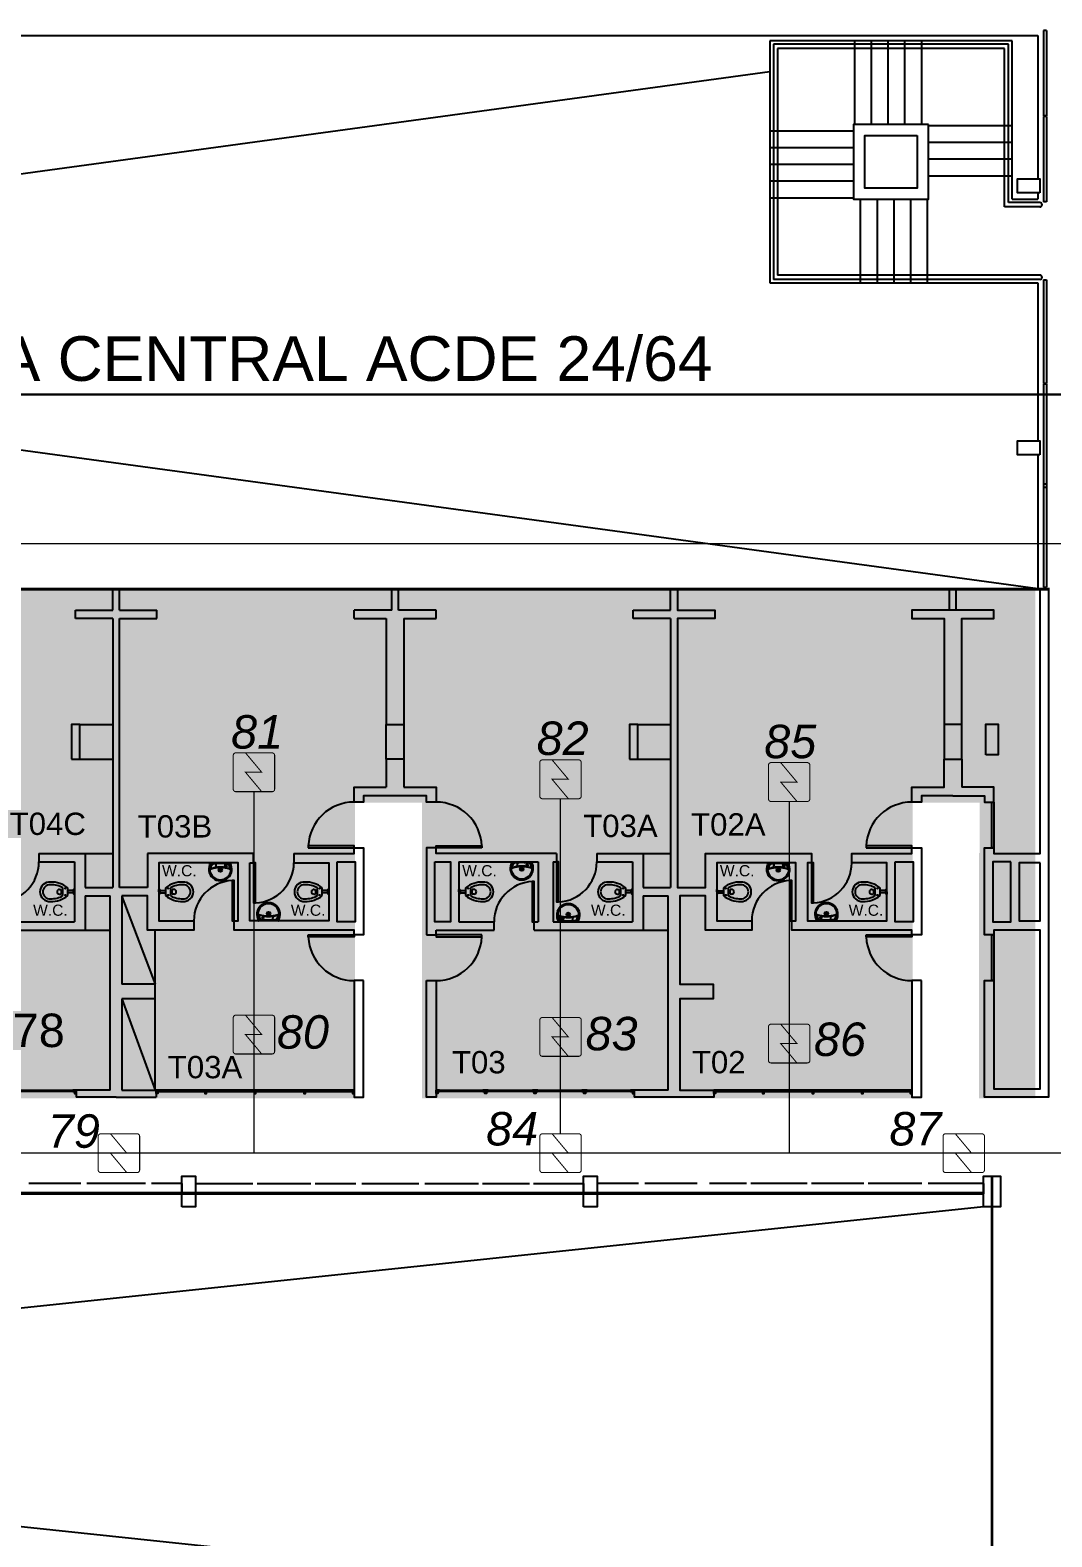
# Model space of a CAD drawing. Header units: metres. Extents: x -331 to 2982, y 362 to 2539.
# Drawn here: x 827.87 to 846.18, y 1297.63 to 1324.64 of the extents above; entities that cross this region are included whole.
import ezdxf

# ---------------------------------------------------------------- set-up
doc = ezdxf.new("R2010")
doc.units = ezdxf.units.M
doc.layers.add('_salas', color=251, linetype='Continuous', plot=False)
for name, color, linetype in [('ALV', 251, 'Continuous'), ('CX', 251, 'Continuous'), ('Det', 251, 'Continuous'), ('DET. FUMAÇA', 1, 'Continuous'), ('Det_Vigas', 251, 'Continuous'), ('Div', 251, 'Continuous'), ('Est', 251, 'Continuous'), ('Mob', 251, 'Continuous'), ('Pis', 251, 'Continuous'), ('SALAS NOVAS', 7, 'Continuous'), ('Texto_Salas', 251, 'Continuous'), ('vid', 251, 'Continuous'), ('Zlixo04', 251, 'Continuous')]:
    doc.layers.add(name, color=color, linetype=linetype)
doc.layers.add('Botoeira_antiga', color=74, linetype='Continuous', lineweight=30)
doc.styles.add('ARIAL', font='arial.ttf')
doc.styles.add('DESTAQUE', font='arial.ttf', dxfattribs={"height": 0.4})
doc.styles.get("Standard").update_dxf_attribs({"font": 'arial.ttf', "height": 0.3})
doc.styles.add('X3G_ENTITY_1416A4D1', font='arial.ttf', dxfattribs={"height": 0.6})
doc.styles.add('X3G_ENTITY_1416A4DB', font='arial.ttf', dxfattribs={"height": 0.6})
doc.styles.add('X3G_ENTITY_1416A4E5', font='arial.ttf', dxfattribs={"height": 0.6})
doc.styles.add('X3G_ENTITY_1416A4EF', font='arial.ttf', dxfattribs={"height": 0.6})
doc.styles.add('X3G_ENTITY_1416A4F9', font='arial.ttf', dxfattribs={"height": 0.6})
doc.styles.add('X3G_ENTITY_1416A503', font='arial.ttf', dxfattribs={"height": 0.6})
doc.styles.add('X3G_ENTITY_1416A50D', font='arial.ttf', dxfattribs={"height": 0.6})
doc.styles.add('X3G_ENTITY_1416A517', font='arial.ttf', dxfattribs={"height": 0.6})
doc.styles.add('X3G_ENTITY_1416A521', font='arial.ttf', dxfattribs={"height": 0.6})
doc.styles.add('X3G_ENTITY_1416A52B', font='arial.ttf', dxfattribs={"height": 0.6})

# ---------------------------------------------------------------- blocks, each defined once
blk = doc.blocks.new('Detector de fumaça')
at = {"layer": 'DET. FUMAÇA', "linetype": 'Continuous', "lineweight": 15, "const_width": 0.0187}
blk.add_lwpolyline([(774.599, 539.816), (775.249, 539.816, -0.414214), (775.296, 539.769), (775.296, 539.167, -0.414214), (775.249, 539.12), (774.599, 539.12, -0.414214), (774.553, 539.167), (774.553, 539.769, -0.414214)], format="xyb", close=True, dxfattribs=at)
blk.add_lwpolyline([(774.773, 539.816), (775.064, 539.468), (774.773, 539.468), (775.064, 539.12)], dxfattribs=at)
blk = doc.blocks.new('XR_BL2_2 PAV_REV02$0$MOD_7')
at = {"layer": 'vid', "ltscale": 5}
for p, q in [((-1.518, 0.025), (-1.518, -0.025)), ((-1.518, 0.025), (0.008, 0.025)), ((0.008, 0.025), (0.008, -0.025)), ((-1.518, -0.025), (0.008, -0.025))]:
    blk.add_line(p, q, dxfattribs=at)
blk = doc.blocks.new('VASO')
at = {"layer": 'Mob'}
for p, q in [((302.351, 172.465), (302.38, 172.465)), ((302.351, 172.383), (302.38, 172.383)), ((302.38, 172.465), (302.38, 172.383)), ((302.411, 172.354), (302.411, 172.494)), ((302.499, 172.354), (302.499, 172.494)), ((302.599, 172.444), (302.499, 172.444)), ((302.599, 172.404), (302.499, 172.404)), ((302.599, 172.444), (302.599, 172.455)), ((302.599, 172.404), (302.599, 172.444)), ((302.599, 172.404), (302.599, 172.393)), ((302.619, 172.464), (302.609, 172.464)), ((302.619, 172.383), (302.609, 172.383)), ((302.619, 172.424), (302.619, 172.464)), ((302.619, 172.424), (302.619, 172.383))]:
    blk.add_line(p, q, dxfattribs=at)
for centre in [(302.453, 172.486), (302.453, 172.362)]:
    blk.add_circle(centre, 0.00707, dxfattribs=at)
for centre, radius, start, end in [((302.178, 172.42), 0.179, 86.6811, 178.7962), ((302.178, 172.427), 0.179, 181.2038, 273.3189), ((302.178, 172.42), 0.129, 86.6811, 178.7962), ((302.178, 172.427), 0.129, 181.2038, 273.3189), ((302.205, 172.134), 0.464, 50.6979, 92.0637), ((302.205, 172.713), 0.464, 267.9363, 309.3021), ((302.205, 172.134), 0.414, 60.1325, 92.0637), ((302.205, 172.713), 0.414, 267.9363, 299.8675), ((302.349, 172.422), 0.043, 86.6811, 178.7962), ((302.349, 172.426), 0.043, 181.2038, 273.3189), ((302.609, 172.455), 0.00935, 90, 180), ((302.609, 172.393), 0.00935, 180, 270)]:
    blk.add_arc(centre, radius, start, end, dxfattribs=at)

msp = doc.modelspace()

# ---------------------------------------------------------------- hatches: boundary and pattern name
at = {"layer": '_salas', "transparency": 33554559}
h = msp.add_hatch(color=256, dxfattribs=at)
h.dxf.hatch_style = 1
h.paths.add_polyline_path([(845.886, 1305.49), (845.886, 1314.61), (773.074, 1314.61), (773.074, 1305.49), (773.859, 1305.49), (773.859, 1310.79), (774.889, 1310.79), (774.889, 1305.49), (783.689, 1305.49), (783.689, 1310.79), (784.889, 1310.79), (784.889, 1305.49), (793.689, 1305.49), (793.689, 1310.79), (794.889, 1310.79), (794.889, 1305.49), (803.689, 1305.49), (803.689, 1310.79), (804.889, 1310.79), (804.889, 1305.49), (813.689, 1305.49), (813.689, 1310.79), (814.889, 1310.79), (814.889, 1305.49), (823.689, 1305.49), (823.689, 1310.79), (824.889, 1310.79), (824.889, 1305.49), (833.689, 1305.49), (833.689, 1310.79), (834.889, 1310.79), (834.889, 1305.49), (843.689, 1305.49), (843.689, 1310.79), (844.889, 1310.79), (844.889, 1309.89), (844.879, 1309.89), (844.879, 1305.49)])

# ---------------------------------------------------------------- linework, layer by layer
at = {"layer": 'ALV'}
for p, q in [((829.349, 1314.241), (829.349, 1314.611)), ((829.469, 1314.241), (829.469, 1314.611)), ((834.349, 1314.611), (834.469, 1314.611)), ((834.349, 1314.241), (834.349, 1314.611)), ((834.469, 1314.241), (834.469, 1314.611)), ((839.349, 1314.241), (839.349, 1314.611)), ((844.349, 1314.241), (844.349, 1314.611)), ((844.469, 1314.241), (844.469, 1314.611)), ((828.679, 1314.091), (828.679, 1314.241)), ((828.679, 1314.241), (829.349, 1314.241)), ((829.469, 1314.241), (830.139, 1314.241)), ((830.139, 1314.091), (830.139, 1314.241)), ((833.674, 1314.091), (833.674, 1314.241)), ((834.349, 1314.241), (833.674, 1314.241)), ((835.144, 1314.241), (834.469, 1314.241)), ((835.144, 1314.091), (835.144, 1314.241)), ((838.679, 1314.091), (838.679, 1314.241)), ((838.679, 1314.241), (839.349, 1314.241)), ((829.349, 1314.091), (828.679, 1314.091)), ((829.349, 1314.091), (829.349, 1309.269)), ((829.469, 1309.269), (829.469, 1314.091)), ((829.469, 1314.091), (830.139, 1314.091)), ((833.674, 1314.091), (834.249, 1314.091)), ((834.249, 1314.091), (834.249, 1312.191)), ((834.569, 1314.091), (835.144, 1314.091)), ((834.569, 1314.091), (834.569, 1312.191)), ((839.349, 1314.091), (838.679, 1314.091)), ((839.349, 1314.091), (839.349, 1309.269)), ((834.249, 1311.571), (834.249, 1311.071)), ((834.569, 1311.571), (834.569, 1311.071)), ((844.569, 1311.571), (844.569, 1311.071)), ((828.024, 1309.881), (828.854, 1309.881)), ((828.024, 1309.881), (828.024, 1309.731)), ((828.854, 1309.881), (828.854, 1309.269)), ((830.964, 1309.881), (829.974, 1309.881)), ((829.974, 1309.881), (829.974, 1309.269)), ((837.304, 1309.881), (837.304, 1309.731)), ((838.024, 1309.881), (838.854, 1309.881)), ((838.024, 1309.881), (838.024, 1309.731)), ((838.854, 1309.881), (838.854, 1309.269)), ((828.024, 1309.731), (828.664, 1309.731)), ((828.664, 1309.731), (828.664, 1308.656)), ((835.554, 1309.731), (835.554, 1308.656)), ((835.554, 1309.731), (836.974, 1309.731)), ((836.974, 1309.731), (836.974, 1308.656)), ((837.244, 1309.731), (837.304, 1309.731)), ((837.244, 1309.731), (837.244, 1308.656)), ((838.024, 1309.731), (838.664, 1309.731)), ((838.664, 1309.731), (838.664, 1308.656)), ((828.854, 1309.269), (829.349, 1309.269)), ((828.854, 1309.119), (828.854, 1308.506)), ((828.854, 1309.119), (829.304, 1309.119)), ((829.304, 1305.636), (829.304, 1309.119)), ((829.974, 1309.269), (829.469, 1309.269)), ((829.514, 1309.119), (829.514, 1307.536)), ((838.854, 1309.269), (839.349, 1309.269)), ((838.854, 1309.119), (838.854, 1308.506)), ((838.854, 1309.119), (839.304, 1309.119)), ((839.304, 1305.636), (839.304, 1309.119)), ((827.244, 1308.656), (828.664, 1308.656)), ((835.554, 1308.656), (836.184, 1308.656)), ((836.184, 1308.506), (836.184, 1308.656)), ((836.904, 1308.656), (836.974, 1308.656)), ((836.904, 1308.506), (836.904, 1308.656)), ((837.244, 1308.656), (838.664, 1308.656)), ((826.904, 1308.506), (828.854, 1308.506)), ((834.974, 1308.421), (835.144, 1308.421)), ((835.144, 1308.506), (836.184, 1308.506)), ((835.144, 1308.421), (835.144, 1308.506)), ((836.904, 1308.506), (838.854, 1308.506)), ((830.109, 1307.536), (829.514, 1307.536)), ((830.109, 1307.276), (830.109, 1307.536)), ((829.514, 1307.276), (829.514, 1305.636)), ((830.109, 1307.276), (829.514, 1307.276)), ((829.304, 1305.636), (828.694, 1305.636)), ((828.694, 1305.636), (828.694, 1305.511)), ((829.514, 1305.636), (830.124, 1305.636)), ((830.124, 1305.636), (830.124, 1305.511)), ((839.304, 1305.636), (838.694, 1305.636)), ((838.694, 1305.636), (838.694, 1305.511)), ((829.409, 1305.511), (828.694, 1305.511)), ((829.409, 1305.511), (830.124, 1305.511)), ((839.409, 1305.511), (838.694, 1305.511))]:
    msp.add_line(p, q, dxfattribs=at)
for points in [[(839.469, 1314.611), (839.469, 1314.241), (840.139, 1314.241), (840.139, 1314.091), (839.469, 1314.091), (839.469, 1309.269), (839.974, 1309.269), (839.974, 1309.881), (841.874, 1309.881), (841.874, 1309.714), (841.804, 1309.714), (841.804, 1308.674), (843.224, 1308.674), (843.224, 1309.714), (842.594, 1309.714), (842.594, 1309.881), (843.674, 1309.881), (843.674, 1309.981), (843.844, 1309.981), (843.844, 1308.421), (843.674, 1308.421), (843.674, 1308.506), (841.524, 1308.506), (841.524, 1308.674), (841.594, 1308.674), (841.594, 1309.714), (840.174, 1309.714), (840.174, 1308.674), (840.804, 1308.674), (840.804, 1308.506), (839.974, 1308.506), (839.974, 1309.119), (839.514, 1309.119), (839.514, 1307.536), (840.109, 1307.536), (840.109, 1307.276), (839.514, 1307.276), (839.514, 1305.636), (840.124, 1305.636), (840.124, 1305.511), (839.409, 1305.511)], [(844.569, 1312.191), (844.569, 1314.091), (845.144, 1314.091), (845.144, 1314.241), (844.409, 1314.241), (843.674, 1314.241), (843.674, 1314.091), (844.249, 1314.091), (844.249, 1312.191)], [(844.409, 1310.911), (843.844, 1310.911), (843.844, 1310.801), (843.674, 1310.801), (843.674, 1311.071), (844.249, 1311.071), (844.249, 1311.571)], [(834.569, 1311.071), (835.144, 1311.071), (835.144, 1310.801), (834.974, 1310.801), (834.974, 1310.911), (833.844, 1310.911), (833.844, 1310.801), (833.674, 1310.801), (833.674, 1311.071), (834.249, 1311.071)], [(844.409, 1310.911), (844.974, 1310.911), (844.974, 1310.801), (845.144, 1310.801), (845.144, 1311.071), (844.569, 1311.071)], [(832.594, 1309.881), (833.674, 1309.881), (833.674, 1309.981), (833.844, 1309.981), (833.844, 1308.421), (833.674, 1308.421), (833.674, 1308.506), (831.524, 1308.506), (831.524, 1308.674), (831.594, 1308.674), (831.594, 1309.714), (830.174, 1309.714), (830.174, 1308.674), (830.804, 1308.674), (830.804, 1308.506), (829.974, 1308.506), (829.974, 1309.119), (829.514, 1309.119)], [(831.804, 1309.714), (831.874, 1309.714), (831.874, 1309.881), (829.974, 1309.881)], [(832.594, 1309.881), (832.594, 1309.714), (833.224, 1309.714), (833.224, 1308.674), (831.804, 1308.674), (831.804, 1309.714)], [(837.304, 1309.881), (835.144, 1309.881), (835.144, 1309.981), (834.974, 1309.981), (834.974, 1308.421)], [(831.884, 1305.615), (831.884, 1305.575), (831.914, 1305.575), (831.914, 1305.615)], [(836.047, 1305.615), (836.047, 1305.575), (836.017, 1305.575), (836.017, 1305.615)], [(836.934, 1305.615), (836.934, 1305.575), (836.904, 1305.575), (836.904, 1305.615)]]:
    msp.add_lwpolyline(points, dxfattribs=at)
for points in [[(846.124, 1314.611), (846.124, 1305.511), (844.974, 1305.511), (844.974, 1305.511), (844.974, 1307.601), (845.144, 1307.601), (845.144, 1305.661), (845.974, 1305.661), (845.974, 1308.506), (845.144, 1308.506), (845.144, 1308.421), (844.974, 1308.421), (844.974, 1309.981), (845.144, 1309.981), (845.144, 1309.881), (845.974, 1309.881), (845.974, 1314.611)], [(833.374, 1309.731), (833.694, 1309.731), (833.694, 1308.656), (833.374, 1308.656)], [(835.124, 1309.731), (835.404, 1309.731), (835.404, 1308.656), (835.124, 1308.656)], [(843.374, 1309.731), (843.694, 1309.731), (843.694, 1308.656), (843.374, 1308.656)], [(845.444, 1309.731), (845.124, 1309.731), (845.124, 1308.656), (845.444, 1308.656)], [(845.974, 1309.714), (845.594, 1309.714), (845.594, 1308.674), (845.974, 1308.674)], [(833.844, 1307.601), (833.674, 1307.601), (833.674, 1305.511), (833.844, 1305.511)], [(834.974, 1307.601), (835.144, 1307.601), (835.144, 1305.511), (834.974, 1305.511)], [(843.844, 1307.601), (843.674, 1307.601), (843.674, 1305.511), (843.844, 1305.511)], [(825.148, 1305.635), (828.69, 1305.635), (828.69, 1305.615), (825.148, 1305.615)], [(833.67, 1305.635), (830.128, 1305.635), (830.128, 1305.615), (833.67, 1305.615)], [(831.851, 1305.635), (831.897, 1305.635), (831.897, 1305.615), (831.851, 1305.615), (831.851, 1305.614), (831.898, 1305.614), (831.898, 1305.636), (831.851, 1305.636)], [(831.898, 1305.636), (831.901, 1305.636), (831.901, 1305.614), (831.898, 1305.614)], [(831.947, 1305.635), (831.902, 1305.635), (831.902, 1305.615), (831.947, 1305.615), (831.947, 1305.614), (831.901, 1305.614), (831.901, 1305.636), (831.947, 1305.636)], [(835.148, 1305.635), (838.69, 1305.635), (838.69, 1305.615), (835.148, 1305.615)], [(835.984, 1305.635), (836.029, 1305.635), (836.029, 1305.615), (835.984, 1305.615), (835.984, 1305.614), (836.03, 1305.614), (836.03, 1305.636), (835.984, 1305.636)], [(836.033, 1305.636), (836.03, 1305.636), (836.03, 1305.614), (836.033, 1305.614)], [(836.08, 1305.635), (836.034, 1305.635), (836.034, 1305.615), (836.08, 1305.615), (836.08, 1305.614), (836.033, 1305.614), (836.033, 1305.636), (836.08, 1305.636)], [(836.871, 1305.635), (836.917, 1305.635), (836.917, 1305.615), (836.871, 1305.615), (836.871, 1305.614), (836.918, 1305.614), (836.918, 1305.636), (836.871, 1305.636)], [(836.921, 1305.636), (836.918, 1305.636), (836.918, 1305.614), (836.921, 1305.614)], [(836.967, 1305.635), (836.922, 1305.635), (836.922, 1305.615), (836.967, 1305.615), (836.967, 1305.614), (836.921, 1305.614), (836.921, 1305.636), (836.967, 1305.636)]]:
    msp.add_lwpolyline(points, close=True, dxfattribs=at)
at = {"layer": 'Botoeira_antiga'}
msp.add_lwpolyline([(872.49, 1318.109, 0.414214), (873.39, 1319.009), (873.39, 1344.645, 0.414214), (872.49, 1345.545), (763.344, 1345.545, 0.414214), (762.444, 1344.645), (762.444, 1319.009, 0.414214), (763.344, 1318.109)], format="xyb", close=True, dxfattribs=at)
at = {"layer": 'CX', "color": 251}
for points in [[(845.969, 1321.726), (845.569, 1321.726), (845.569, 1321.976), (845.969, 1321.976)], [(845.969, 1317.026), (845.569, 1317.026), (845.569, 1317.276), (845.969, 1317.276)]]:
    msp.add_lwpolyline(points, close=True, dxfattribs=at)
at = {"layer": 'CX'}
for points in [[(845.144, 1310.801), (845.144, 1309.981), (845.109, 1309.981), (845.109, 1310.801)], [(832.854, 1309.981), (833.674, 1309.981), (833.674, 1310.016), (832.854, 1310.016)], [(835.964, 1309.981), (835.144, 1309.981), (835.144, 1310.016), (835.964, 1310.016)], [(842.854, 1309.981), (843.674, 1309.981), (843.674, 1310.016), (842.854, 1310.016)], [(831.909, 1308.994), (831.909, 1309.714), (831.874, 1309.714), (831.874, 1308.994)], [(837.339, 1309.011), (837.339, 1309.731), (837.304, 1309.731), (837.304, 1309.011)], [(841.909, 1308.994), (841.909, 1309.714), (841.874, 1309.714), (841.874, 1308.994)], [(831.489, 1309.394), (831.489, 1308.674), (831.524, 1308.674), (831.524, 1309.394)], [(836.869, 1309.376), (836.869, 1308.656), (836.904, 1308.656), (836.904, 1309.376)], [(841.489, 1309.394), (841.489, 1308.674), (841.524, 1308.674), (841.524, 1309.394)], [(832.854, 1308.421), (833.674, 1308.421), (833.674, 1308.386), (832.854, 1308.386)], [(835.964, 1308.421), (835.144, 1308.421), (835.144, 1308.386), (835.964, 1308.386)], [(842.854, 1308.421), (843.674, 1308.421), (843.674, 1308.386), (842.854, 1308.386)], [(845.144, 1308.421), (845.144, 1307.601), (845.109, 1307.601), (845.109, 1308.421)], [(828.631, 1305.635), (828.69, 1305.635), (828.69, 1305.615), (828.631, 1305.615), (828.631, 1305.614), (828.691, 1305.614), (828.691, 1305.636), (828.631, 1305.636)], [(828.691, 1305.636), (828.694, 1305.636), (828.694, 1305.614), (828.691, 1305.614)], [(830.127, 1305.636), (830.124, 1305.636), (830.124, 1305.614), (830.127, 1305.614)], [(830.187, 1305.635), (830.128, 1305.635), (830.128, 1305.615), (830.187, 1305.615), (830.187, 1305.614), (830.127, 1305.614), (830.127, 1305.636), (830.187, 1305.636)], [(830.964, 1305.635), (831.009, 1305.635), (831.009, 1305.615), (830.964, 1305.615), (830.964, 1305.614), (831.01, 1305.614), (831.01, 1305.636), (830.964, 1305.636)], [(831.01, 1305.636), (831.013, 1305.636), (831.013, 1305.614), (831.01, 1305.614)], [(831.06, 1305.635), (831.014, 1305.635), (831.014, 1305.615), (831.06, 1305.615), (831.06, 1305.614), (831.013, 1305.614), (831.013, 1305.636), (831.06, 1305.636)], [(832.739, 1305.635), (832.784, 1305.635), (832.784, 1305.615), (832.739, 1305.615), (832.739, 1305.614), (832.785, 1305.614), (832.785, 1305.636), (832.739, 1305.636)], [(832.785, 1305.636), (832.788, 1305.636), (832.788, 1305.614), (832.785, 1305.614)], [(832.835, 1305.635), (832.789, 1305.635), (832.789, 1305.615), (832.835, 1305.615), (832.835, 1305.614), (832.788, 1305.614), (832.788, 1305.636), (832.835, 1305.636)], [(833.611, 1305.635), (833.67, 1305.635), (833.67, 1305.615), (833.611, 1305.615), (833.611, 1305.614), (833.671, 1305.614), (833.671, 1305.636), (833.611, 1305.636)], [(833.671, 1305.636), (833.674, 1305.636), (833.674, 1305.614), (833.671, 1305.614)], [(835.147, 1305.636), (835.144, 1305.636), (835.144, 1305.614), (835.147, 1305.614)], [(835.207, 1305.635), (835.148, 1305.635), (835.148, 1305.615), (835.207, 1305.615), (835.207, 1305.614), (835.147, 1305.614), (835.147, 1305.636), (835.207, 1305.636)], [(837.759, 1305.635), (837.804, 1305.635), (837.804, 1305.615), (837.759, 1305.615), (837.759, 1305.614), (837.805, 1305.614), (837.805, 1305.636), (837.759, 1305.636)], [(837.808, 1305.636), (837.805, 1305.636), (837.805, 1305.614), (837.808, 1305.614)], [(837.855, 1305.635), (837.809, 1305.635), (837.809, 1305.615), (837.855, 1305.615), (837.855, 1305.614), (837.808, 1305.614), (837.808, 1305.636), (837.855, 1305.636)], [(838.631, 1305.635), (838.69, 1305.635), (838.69, 1305.615), (838.631, 1305.615), (838.631, 1305.614), (838.691, 1305.614), (838.691, 1305.636), (838.631, 1305.636)], [(838.691, 1305.636), (838.694, 1305.636), (838.694, 1305.614), (838.691, 1305.614)], [(840.127, 1305.636), (840.124, 1305.636), (840.124, 1305.614), (840.127, 1305.614)], [(840.187, 1305.635), (840.128, 1305.635), (840.128, 1305.615), (840.187, 1305.615), (840.187, 1305.614), (840.127, 1305.614), (840.127, 1305.636), (840.187, 1305.636)], [(840.964, 1305.635), (841.009, 1305.635), (841.009, 1305.615), (840.964, 1305.615), (840.964, 1305.614), (841.01, 1305.614), (841.01, 1305.636), (840.964, 1305.636)], [(841.01, 1305.636), (841.013, 1305.636), (841.013, 1305.614), (841.01, 1305.614)], [(841.06, 1305.635), (841.014, 1305.635), (841.014, 1305.615), (841.06, 1305.615), (841.06, 1305.614), (841.013, 1305.614), (841.013, 1305.636), (841.06, 1305.636)], [(841.851, 1305.635), (841.897, 1305.635), (841.897, 1305.615), (841.851, 1305.615), (841.851, 1305.614), (841.898, 1305.614), (841.898, 1305.636), (841.851, 1305.636)], [(841.898, 1305.636), (841.901, 1305.636), (841.901, 1305.614), (841.898, 1305.614)], [(841.947, 1305.635), (841.902, 1305.635), (841.902, 1305.615), (841.947, 1305.615), (841.947, 1305.614), (841.901, 1305.614), (841.901, 1305.636), (841.947, 1305.636)], [(842.739, 1305.635), (842.784, 1305.635), (842.784, 1305.615), (842.739, 1305.615), (842.739, 1305.614), (842.785, 1305.614), (842.785, 1305.636), (842.739, 1305.636)], [(842.785, 1305.636), (842.788, 1305.636), (842.788, 1305.614), (842.785, 1305.614)], [(842.835, 1305.635), (842.789, 1305.635), (842.789, 1305.615), (842.835, 1305.615), (842.835, 1305.614), (842.788, 1305.614), (842.788, 1305.636), (842.835, 1305.636)], [(843.611, 1305.635), (843.67, 1305.635), (843.67, 1305.615), (843.611, 1305.615), (843.611, 1305.614), (843.671, 1305.614), (843.671, 1305.636), (843.611, 1305.636)], [(843.671, 1305.636), (843.674, 1305.636), (843.674, 1305.614), (843.671, 1305.614)]]:
    msp.add_lwpolyline(points, close=True, dxfattribs=at)
for points in [[(828.664, 1305.615), (828.664, 1305.575), (828.694, 1305.575), (828.694, 1305.615)], [(830.154, 1305.615), (830.154, 1305.575), (830.124, 1305.575), (830.124, 1305.615)], [(830.997, 1305.615), (830.997, 1305.575), (831.027, 1305.575), (831.027, 1305.615)], [(832.772, 1305.615), (832.772, 1305.575), (832.802, 1305.575), (832.802, 1305.615)], [(833.644, 1305.615), (833.644, 1305.575), (833.674, 1305.575), (833.674, 1305.615)], [(835.174, 1305.615), (835.174, 1305.575), (835.144, 1305.575), (835.144, 1305.615)], [(837.822, 1305.615), (837.822, 1305.575), (837.792, 1305.575), (837.792, 1305.615)], [(838.664, 1305.615), (838.664, 1305.575), (838.694, 1305.575), (838.694, 1305.615)], [(840.154, 1305.615), (840.154, 1305.575), (840.124, 1305.575), (840.124, 1305.615)], [(840.997, 1305.615), (840.997, 1305.575), (841.027, 1305.575), (841.027, 1305.615)], [(841.884, 1305.615), (841.884, 1305.575), (841.914, 1305.575), (841.914, 1305.615)], [(842.772, 1305.615), (842.772, 1305.575), (842.802, 1305.575), (842.802, 1305.615)], [(843.644, 1305.615), (843.644, 1305.575), (843.674, 1305.575), (843.674, 1305.615)]]:
    msp.add_lwpolyline(points, dxfattribs=at)
at = {"layer": 'CX', "color": 251, "true_color": 0x606060}
for centre, radius, start, end in [((833.674, 1309.981), 0.821, 90, 177.5559), ((835.144, 1309.981), 0.821, 2.4441, 90), ((843.674, 1309.981), 0.821, 90, 177.5559), ((827.304, 1309.731), 0.721, 272.783, 0), ((831.874, 1309.714), 0.721, 272.783, 0), ((837.304, 1309.731), 0.721, 272.783, 0), ((841.874, 1309.714), 0.721, 272.783, 0), ((831.524, 1308.674), 0.721, 92.783, 180), ((836.904, 1308.656), 0.721, 92.783, 180), ((841.524, 1308.674), 0.721, 92.783, 180), ((833.674, 1308.421), 0.821, 182.4441, 270), ((835.144, 1308.421), 0.821, 270, 357.5559), ((843.674, 1308.421), 0.821, 182.4441, 270)]:
    msp.add_arc(centre, radius, start, end, dxfattribs=at)
at = {"layer": 'Det', "color": 251}
for p, q in [((841.129, 1323.891), (773.124, 1314.631)), ((777.964, 1323.89), (845.929, 1314.631)), ((773.234, 1303.546), (844.959, 1295.996)), ((844.959, 1303.546), (773.234, 1295.996))]:
    msp.add_line(p, q, dxfattribs=at)
at = {"layer": 'Det_Vigas', "color": 251}
for p, q in [((828.774, 1303.961), (827.844, 1303.961)), ((829.934, 1303.961), (828.884, 1303.961)), ((830.584, 1303.961), (830.044, 1303.961)), ((830.584, 1303.961), (830.584, 1303.781)), ((830.834, 1303.961), (831.862, 1303.961)), ((830.834, 1303.961), (830.834, 1303.781)), ((831.937, 1303.961), (832.899, 1303.961)), ((832.974, 1303.961), (833.704, 1303.961)), ((833.814, 1303.961), (834.834, 1303.961)), ((834.944, 1303.961), (835.904, 1303.961)), ((835.979, 1303.961), (836.817, 1303.961)), ((836.892, 1303.961), (837.784, 1303.961)), ((837.784, 1303.961), (837.784, 1303.781)), ((838.774, 1303.961), (838.034, 1303.961)), ((838.034, 1303.961), (838.034, 1303.781)), ((839.824, 1303.961), (838.884, 1303.961)), ((840.709, 1303.961), (840.044, 1303.961)), ((841.797, 1303.961), (840.784, 1303.961)), ((842.814, 1303.961), (841.872, 1303.961)), ((843.854, 1303.961), (842.889, 1303.961)), ((844.959, 1303.961), (843.964, 1303.961)), ((844.959, 1303.961), (844.959, 1303.781)), ((845.099, 1304.096), (845.119, 1304.096)), ((830.584, 1303.781), (823.634, 1303.781)), ((830.834, 1303.781), (837.784, 1303.781)), ((844.959, 1303.781), (838.034, 1303.781))]:
    msp.add_line(p, q, dxfattribs=at)
at = {"layer": 'Div', "color": 230, "linetype": 'Continuous', "lineweight": 0}
msp.add_line((744.152, 1315.437), (872.39, 1315.437), dxfattribs=at)
at = {"layer": 'Div', "color": 150, "linetype": 'Continuous', "lineweight": 0}
for p, q in [((831.879, 1310.989), (831.879, 1304.507)), ((837.376, 1304.855), (837.376, 1310.862)), ((841.473, 1310.813), (841.473, 1304.507)), ((847.645, 1304.507), (747.654, 1304.507))]:
    msp.add_line(p, q, dxfattribs=at)
at = {"layer": 'Est'}
for points in [[(828.609, 1311.571), (828.759, 1311.571), (828.759, 1312.191), (828.609, 1312.191)], [(834.249, 1312.191), (834.569, 1312.191), (834.569, 1311.571), (834.249, 1311.571)], [(838.609, 1311.571), (838.759, 1311.571), (838.759, 1312.191), (838.609, 1312.191)], [(844.569, 1312.191), (844.249, 1312.191), (844.249, 1311.571), (844.569, 1311.571)], [(844.999, 1311.646), (844.999, 1312.196), (845.219, 1312.196), (845.219, 1311.646)]]:
    msp.add_lwpolyline(points, close=True, dxfattribs=at)
at = {"layer": 'Est', "color": 251}
for points in [[(830.584, 1303.546), (830.584, 1304.096), (830.834, 1304.096), (830.834, 1303.546)], [(837.784, 1303.546), (837.784, 1304.096), (838.034, 1304.096), (838.034, 1303.546)], [(844.959, 1303.546), (844.959, 1304.096), (845.099, 1304.096), (845.099, 1303.546)], [(845.119, 1303.546), (845.119, 1304.096), (845.259, 1304.096), (845.259, 1303.546)]]:
    msp.add_lwpolyline(points, close=True, dxfattribs=at)
at = {"layer": 'Mob'}
for p, q in [((828.759, 1312.191), (829.349, 1312.191)), ((838.759, 1312.191), (839.349, 1312.191)), ((828.759, 1311.571), (829.349, 1311.571)), ((838.759, 1311.571), (839.349, 1311.571)), ((828.854, 1309.881), (829.349, 1309.881)), ((838.854, 1309.881), (839.349, 1309.881)), ((831.101, 1309.714), (831.452, 1309.714)), ((836.503, 1309.731), (836.855, 1309.731)), ((841.101, 1309.714), (841.452, 1309.714)), ((828.396, 1309.234), (828.425, 1309.234)), ((828.396, 1309.153), (828.425, 1309.153)), ((828.425, 1309.234), (828.425, 1309.153)), ((828.456, 1309.124), (828.456, 1309.264)), ((828.544, 1309.124), (828.544, 1309.264)), ((828.644, 1309.214), (828.544, 1309.214)), ((828.644, 1309.174), (828.544, 1309.174)), ((828.644, 1309.214), (828.644, 1309.225)), ((828.644, 1309.174), (828.644, 1309.214)), ((828.644, 1309.174), (828.644, 1309.163)), ((828.664, 1309.234), (828.653, 1309.234)), ((828.664, 1309.153), (828.653, 1309.153)), ((828.664, 1309.194), (828.664, 1309.234)), ((828.664, 1309.194), (828.664, 1309.153)), ((830.174, 1309.194), (830.174, 1309.234)), ((830.174, 1309.234), (830.185, 1309.234)), ((830.174, 1309.194), (830.174, 1309.153)), ((830.174, 1309.153), (830.185, 1309.153)), ((830.194, 1309.214), (830.194, 1309.225)), ((830.194, 1309.214), (830.194, 1309.174)), ((830.194, 1309.214), (830.294, 1309.214)), ((830.194, 1309.174), (830.294, 1309.174)), ((830.194, 1309.174), (830.194, 1309.163)), ((830.294, 1309.264), (830.294, 1309.124)), ((830.382, 1309.264), (830.382, 1309.124)), ((830.413, 1309.153), (830.413, 1309.234)), ((830.442, 1309.234), (830.413, 1309.234)), ((830.442, 1309.153), (830.413, 1309.153)), ((832.956, 1309.234), (832.985, 1309.234)), ((832.956, 1309.153), (832.985, 1309.153)), ((832.985, 1309.234), (832.985, 1309.153)), ((833.016, 1309.124), (833.016, 1309.264)), ((833.104, 1309.124), (833.104, 1309.264)), ((833.204, 1309.214), (833.104, 1309.214)), ((833.204, 1309.174), (833.104, 1309.174)), ((833.204, 1309.214), (833.204, 1309.225)), ((833.204, 1309.174), (833.204, 1309.214)), ((833.204, 1309.174), (833.204, 1309.163)), ((833.224, 1309.234), (833.213, 1309.234)), ((833.224, 1309.153), (833.213, 1309.153)), ((833.224, 1309.194), (833.224, 1309.234)), ((833.224, 1309.194), (833.224, 1309.153)), ((835.554, 1309.194), (835.554, 1309.234)), ((835.554, 1309.234), (835.565, 1309.234)), ((835.554, 1309.194), (835.554, 1309.153)), ((835.554, 1309.153), (835.565, 1309.153)), ((835.574, 1309.214), (835.574, 1309.225)), ((835.574, 1309.214), (835.574, 1309.174)), ((835.574, 1309.214), (835.674, 1309.214)), ((835.574, 1309.174), (835.674, 1309.174)), ((835.574, 1309.174), (835.574, 1309.163)), ((835.674, 1309.264), (835.674, 1309.124)), ((835.762, 1309.264), (835.762, 1309.124)), ((835.793, 1309.153), (835.793, 1309.234)), ((835.822, 1309.234), (835.793, 1309.234)), ((835.822, 1309.153), (835.793, 1309.153)), ((838.396, 1309.234), (838.425, 1309.234)), ((838.396, 1309.153), (838.425, 1309.153)), ((838.425, 1309.234), (838.425, 1309.153)), ((838.456, 1309.124), (838.456, 1309.264)), ((838.544, 1309.124), (838.544, 1309.264)), ((838.644, 1309.214), (838.544, 1309.214)), ((838.644, 1309.174), (838.544, 1309.174)), ((838.644, 1309.214), (838.644, 1309.225)), ((838.644, 1309.174), (838.644, 1309.214)), ((838.644, 1309.174), (838.644, 1309.163)), ((838.664, 1309.234), (838.653, 1309.234)), ((838.664, 1309.153), (838.653, 1309.153)), ((838.664, 1309.194), (838.664, 1309.234)), ((838.664, 1309.194), (838.664, 1309.153)), ((832.317, 1308.674), (831.966, 1308.674)), ((837.69, 1308.656), (837.339, 1308.656)), ((842.317, 1308.674), (841.966, 1308.674)), ((828.854, 1308.506), (829.304, 1308.506)), ((838.854, 1308.506), (839.304, 1308.506))]:
    msp.add_line(p, q, dxfattribs=at)
at = {"layer": 'Mob', "ltscale": 0.8}
for p, q in [((829.514, 1309.111), (830.109, 1307.536)), ((829.514, 1307.276), (830.109, 1305.636))]:
    msp.add_line(p, q, dxfattribs=at)
at = {"layer": 'Mob'}
for points in [[(831.277, 1309.703, 0.019765), (831.151, 1309.698, 0.055725), (831.133, 1309.696, 0.26837), (831.1, 1309.66, 0.08527), (831.088, 1309.572, 0.373975), (831.277, 1309.408, 0.373975), (831.467, 1309.572, 0.08527), (831.455, 1309.66, 0.26837), (831.421, 1309.696, 0.055725), (831.403, 1309.698, 0.019765)], [(836.68, 1309.72, 0.019765), (836.554, 1309.715, 0.055725), (836.536, 1309.713, 0.26837), (836.503, 1309.677, 0.08527), (836.491, 1309.59, 0.373975), (836.68, 1309.425, 0.373975), (836.869, 1309.59, 0.08527), (836.857, 1309.677, 0.26837), (836.824, 1309.713, 0.055725), (836.806, 1309.715, 0.019765)], [(841.277, 1309.703, 0.019765), (841.151, 1309.698, 0.055725), (841.133, 1309.696, 0.26837), (841.1, 1309.66, 0.08527), (841.088, 1309.572, 0.373975), (841.277, 1309.408, 0.373975), (841.467, 1309.572, 0.08527), (841.455, 1309.66, 0.26837), (841.421, 1309.696, 0.055725), (841.403, 1309.698, 0.019765)], [(832.141, 1308.684, 0.019765), (832.267, 1308.689, 0.055725), (832.285, 1308.692, 0.26837), (832.318, 1308.728, 0.08527), (832.33, 1308.815, 0.373975), (832.141, 1308.98, 0.373975), (831.951, 1308.815, 0.08527), (831.963, 1308.728, 0.26837), (831.997, 1308.692, 0.055725), (832.015, 1308.689, 0.019765)], [(837.514, 1308.667, 0.019765), (837.64, 1308.672, 0.055725), (837.658, 1308.674, 0.26837), (837.691, 1308.71, 0.08527), (837.703, 1308.798, 0.373975), (837.514, 1308.962, 0.373975), (837.324, 1308.798, 0.08527), (837.336, 1308.71, 0.26837), (837.37, 1308.674, 0.055725), (837.388, 1308.672, 0.019765)], [(842.141, 1308.684, 0.019765), (842.267, 1308.689, 0.055725), (842.285, 1308.692, 0.26837), (842.318, 1308.728, 0.08527), (842.33, 1308.815, 0.373975), (842.141, 1308.98, 0.373975), (841.951, 1308.815, 0.08527), (841.963, 1308.728, 0.26837), (841.997, 1308.692, 0.055725), (842.015, 1308.689, 0.019765)]]:
    msp.add_lwpolyline(points, format="xyb", close=True, dxfattribs=at)
for points in [[(831.452, 1309.606, 0.09339), (831.439, 1309.66, 0.281673), (831.394, 1309.693, 0.022774), (831.304, 1309.698), (831.277, 1309.698), (831.25, 1309.698, 0.022774), (831.16, 1309.693, 0.281673), (831.115, 1309.66, 0.09339), (831.103, 1309.606)], [(831.452, 1309.606, -0.557482), (831.444, 1309.601, 0.068592), (831.34, 1309.631, 0.02486), (831.277, 1309.636, 0.02486), (831.214, 1309.631, 0.068592), (831.11, 1309.601, -0.557482), (831.103, 1309.606)], [(831.445, 1309.601, 0.072415), (831.277, 1309.624, 0.072415), (831.11, 1309.601)], [(831.113, 1309.602, -0.467154), (831.115, 1309.609, -0.039312), (831.182, 1309.633, 0.320715), (831.201, 1309.653, 0.032811), (831.205, 1309.691)], [(836.854, 1309.624, 0.09339), (836.842, 1309.677, 0.281673), (836.797, 1309.71, 0.022774), (836.707, 1309.716), (836.68, 1309.716), (836.653, 1309.716, 0.022774), (836.563, 1309.71, 0.281673), (836.518, 1309.677, 0.09339), (836.505, 1309.624)], [(836.854, 1309.624, -0.557482), (836.847, 1309.619, 0.068592), (836.743, 1309.649, 0.02486), (836.68, 1309.654, 0.02486), (836.617, 1309.649, 0.068592), (836.513, 1309.619, -0.557482), (836.505, 1309.624)], [(836.847, 1309.619, 0.072415), (836.68, 1309.642, 0.072415), (836.512, 1309.619)], [(836.515, 1309.62, -0.467154), (836.518, 1309.627, -0.039312), (836.585, 1309.651, 0.320715), (836.604, 1309.671, 0.032811), (836.608, 1309.709)], [(841.452, 1309.606, 0.09339), (841.439, 1309.66, 0.281673), (841.394, 1309.693, 0.022774), (841.304, 1309.698), (841.277, 1309.698), (841.25, 1309.698, 0.022774), (841.16, 1309.693, 0.281673), (841.115, 1309.66, 0.09339), (841.103, 1309.606)], [(841.452, 1309.606, -0.557482), (841.444, 1309.601, 0.068592), (841.34, 1309.631, 0.02486), (841.277, 1309.636, 0.02486), (841.214, 1309.631, 0.068592), (841.11, 1309.601, -0.557482), (841.103, 1309.606)], [(841.445, 1309.601, 0.072415), (841.277, 1309.624, 0.072415), (841.11, 1309.601)], [(841.113, 1309.602, -0.467154), (841.115, 1309.609, -0.039312), (841.182, 1309.633, 0.320715), (841.201, 1309.653, 0.032811), (841.205, 1309.691)], [(831.966, 1308.781, -0.557482), (831.974, 1308.786, 0.068592), (832.078, 1308.756, 0.02486), (832.141, 1308.751, 0.02486), (832.204, 1308.756, 0.068592), (832.308, 1308.786, -0.557482), (832.315, 1308.781)], [(831.966, 1308.781, 0.09339), (831.979, 1308.728, 0.281673), (832.024, 1308.695, 0.022774), (832.114, 1308.689), (832.141, 1308.689), (832.168, 1308.689, 0.022774), (832.258, 1308.695, 0.281673), (832.303, 1308.728, 0.09339), (832.315, 1308.781)], [(831.973, 1308.786, 0.072415), (832.141, 1308.763, 0.072415), (832.308, 1308.786)], [(832.305, 1308.785, -0.467154), (832.303, 1308.778, -0.039312), (832.236, 1308.754, 0.320715), (832.217, 1308.734, 0.032811), (832.213, 1308.696)], [(837.339, 1308.763, -0.557482), (837.347, 1308.768, 0.068592), (837.451, 1308.738, 0.02486), (837.514, 1308.733, 0.02486), (837.577, 1308.738, 0.068592), (837.681, 1308.768, -0.557482), (837.688, 1308.763)], [(837.339, 1308.763, 0.09339), (837.352, 1308.71, 0.281673), (837.397, 1308.677, 0.022774), (837.487, 1308.671), (837.514, 1308.671), (837.541, 1308.671, 0.022774), (837.631, 1308.677, 0.281673), (837.676, 1308.71, 0.09339), (837.688, 1308.763)], [(837.346, 1308.769, 0.072415), (837.514, 1308.745, 0.072415), (837.681, 1308.769)], [(837.678, 1308.767, -0.467154), (837.676, 1308.76, -0.039312), (837.609, 1308.737, 0.320715), (837.59, 1308.716, 0.032811), (837.586, 1308.679)], [(841.966, 1308.781, -0.557482), (841.974, 1308.786, 0.068592), (842.078, 1308.756, 0.02486), (842.141, 1308.751, 0.02486), (842.204, 1308.756, 0.068592), (842.308, 1308.786, -0.557482), (842.315, 1308.781)], [(841.966, 1308.781, 0.09339), (841.979, 1308.728, 0.281673), (842.024, 1308.695, 0.022774), (842.114, 1308.689), (842.141, 1308.689), (842.168, 1308.689, 0.022774), (842.258, 1308.695, 0.281673), (842.303, 1308.728, 0.09339), (842.315, 1308.781)], [(841.973, 1308.786, 0.072415), (842.141, 1308.763, 0.072415), (842.308, 1308.786)], [(842.305, 1308.785, -0.467154), (842.303, 1308.778, -0.039312), (842.236, 1308.754, 0.320715), (842.217, 1308.734, 0.032811), (842.213, 1308.696)]]:
    msp.add_lwpolyline(points, format="xyb", dxfattribs=at)
for points in [[(830.109, 1307.536), (830.109, 1308.506)], [(830.109, 1305.636), (830.109, 1307.276)]]:
    msp.add_lwpolyline(points, dxfattribs=at)
for centre, radius in [((831.277, 1309.583), 0.0328), ((831.376, 1309.657), 0.0158), ((836.68, 1309.601), 0.0328), ((836.68, 1309.601), 0.0203), ((836.779, 1309.674), 0.0158), ((841.277, 1309.583), 0.0328), ((841.376, 1309.657), 0.0158), ((831.277, 1309.583), 0.0203), ((841.277, 1309.583), 0.0203), ((828.498, 1309.256), 0.00707), ((828.498, 1309.132), 0.00707), ((830.34, 1309.256), 0.00707), ((830.34, 1309.132), 0.00707), ((833.058, 1309.256), 0.00707), ((833.058, 1309.132), 0.00707), ((835.72, 1309.256), 0.00707), ((835.72, 1309.132), 0.00707), ((838.498, 1309.256), 0.00707), ((838.498, 1309.132), 0.00707), ((832.141, 1308.804), 0.0328), ((832.141, 1308.804), 0.0203), ((837.514, 1308.787), 0.0328), ((837.514, 1308.787), 0.0203), ((842.141, 1308.804), 0.0328), ((842.141, 1308.804), 0.0203), ((832.042, 1308.73), 0.0158), ((837.415, 1308.713), 0.0158), ((842.042, 1308.73), 0.0158)]:
    msp.add_circle(centre, radius, dxfattribs=at)
for centre, radius, start, end in [((831.335, 1309.589), 0.266, 151.9123, 184.0939), ((831.103, 1309.711), 0.0027, 90, 152.2647), ((831.452, 1309.711), 0.0027, 27.7353, 90), ((831.219, 1309.589), 0.266, 355.9061, 27.7353), ((836.738, 1309.606), 0.266, 151.9123, 184.0939), ((836.622, 1309.606), 0.266, 355.9061, 27.7353), ((841.335, 1309.589), 0.266, 151.9123, 184.0939), ((841.103, 1309.711), 0.0027, 90, 152.2647), ((841.452, 1309.711), 0.0027, 27.7353, 90), ((841.219, 1309.589), 0.266, 355.9061, 27.7353), ((828.223, 1309.19), 0.179, 86.6811, 178.7962), ((828.25, 1308.904), 0.464, 50.6979, 92.0637), ((830.588, 1308.904), 0.464, 87.9363, 129.3021), ((830.615, 1309.19), 0.179, 1.2038, 93.3189), ((831.277, 1309.599), 0.209, 187.9818, 270), ((831.277, 1309.599), 0.209, 270, 352.0182), ((832.783, 1309.19), 0.179, 86.6811, 178.7962), ((832.81, 1308.904), 0.464, 50.6979, 92.0637), ((835.968, 1308.904), 0.464, 87.9363, 129.3021), ((835.995, 1309.19), 0.179, 1.2038, 93.3189), ((836.68, 1309.616), 0.209, 187.9818, 270), ((836.68, 1309.616), 0.209, 270, 352.0182), ((838.223, 1309.19), 0.179, 86.6811, 178.7962), ((838.25, 1308.904), 0.464, 50.6979, 92.0637), ((841.277, 1309.599), 0.209, 187.9818, 270), ((841.277, 1309.599), 0.209, 270, 352.0182), ((828.223, 1309.197), 0.179, 181.2038, 273.3189), ((828.223, 1309.19), 0.129, 86.6811, 178.7962), ((828.223, 1309.197), 0.129, 181.2038, 273.3189), ((828.25, 1309.483), 0.464, 267.9363, 309.3021), ((828.25, 1308.904), 0.414, 60.1325, 92.0637), ((828.25, 1309.483), 0.414, 267.9363, 299.8675), ((828.393, 1309.192), 0.043, 86.6811, 178.7962), ((828.393, 1309.196), 0.043, 181.2038, 273.3189), ((828.653, 1309.225), 0.00935, 90, 180), ((828.653, 1309.163), 0.00935, 180, 270), ((830.185, 1309.225), 0.00935, 0, 90), ((830.185, 1309.163), 0.00935, 270, 0), ((830.588, 1309.483), 0.464, 230.6979, 272.0637), ((830.588, 1308.904), 0.414, 87.9363, 119.8675), ((830.588, 1309.483), 0.414, 240.1325, 272.0637), ((830.445, 1309.192), 0.043, 1.2038, 93.3189), ((830.445, 1309.196), 0.043, 266.6811, 358.7962), ((830.615, 1309.197), 0.179, 266.6811, 358.7962), ((830.615, 1309.19), 0.129, 1.2038, 93.3189), ((830.615, 1309.197), 0.129, 266.6811, 358.7962), ((832.783, 1309.197), 0.179, 181.2038, 273.3189), ((832.783, 1309.19), 0.129, 86.6811, 178.7962), ((832.783, 1309.197), 0.129, 181.2038, 273.3189), ((832.81, 1309.483), 0.464, 267.9363, 309.3021), ((832.81, 1308.904), 0.414, 60.1325, 92.0637), ((832.81, 1309.483), 0.414, 267.9363, 299.8675), ((832.953, 1309.192), 0.043, 86.6811, 178.7962), ((832.953, 1309.196), 0.043, 181.2038, 273.3189), ((833.213, 1309.225), 0.00935, 90, 180), ((833.213, 1309.163), 0.00935, 180, 270), ((835.565, 1309.225), 0.00935, 0, 90), ((835.565, 1309.163), 0.00935, 270, 0), ((835.968, 1309.483), 0.464, 230.6979, 272.0637), ((835.968, 1308.904), 0.414, 87.9363, 119.8675), ((835.968, 1309.483), 0.414, 240.1325, 272.0637), ((835.825, 1309.192), 0.043, 1.2038, 93.3189), ((835.825, 1309.196), 0.043, 266.6811, 358.7962), ((835.995, 1309.197), 0.179, 266.6811, 358.7962), ((835.995, 1309.19), 0.129, 1.2038, 93.3189), ((835.995, 1309.197), 0.129, 266.6811, 358.7962), ((838.223, 1309.197), 0.179, 181.2038, 273.3189), ((838.223, 1309.19), 0.129, 86.6811, 178.7962), ((838.223, 1309.197), 0.129, 181.2038, 273.3189), ((838.25, 1309.483), 0.464, 267.9363, 309.3021), ((838.25, 1308.904), 0.414, 60.1325, 92.0637), ((838.25, 1309.483), 0.414, 267.9363, 299.8675), ((838.393, 1309.192), 0.043, 86.6811, 178.7962), ((838.393, 1309.196), 0.043, 181.2038, 273.3189), ((838.653, 1309.225), 0.00935, 90, 180), ((838.653, 1309.163), 0.00935, 180, 270), ((832.199, 1308.799), 0.266, 175.9061, 207.7353), ((832.141, 1308.789), 0.209, 90, 172.0182), ((832.141, 1308.789), 0.209, 7.9818, 90), ((832.083, 1308.799), 0.266, 331.9123, 4.0939), ((837.572, 1308.781), 0.266, 175.9061, 207.7353), ((837.514, 1308.771), 0.209, 90, 172.0182), ((837.514, 1308.771), 0.209, 7.9818, 90), ((837.456, 1308.781), 0.266, 331.9123, 4.0939), ((842.199, 1308.799), 0.266, 175.9061, 207.7353), ((842.141, 1308.789), 0.209, 90, 172.0182), ((842.141, 1308.789), 0.209, 7.9818, 90), ((842.083, 1308.799), 0.266, 331.9123, 4.0939), ((831.966, 1308.676), 0.0027, 207.7353, 270), ((832.315, 1308.676), 0.0027, 270, 332.2647), ((841.966, 1308.676), 0.0027, 207.7353, 270), ((842.315, 1308.676), 0.0027, 270, 332.2647)]:
    msp.add_arc(centre, radius, start, end, dxfattribs=at)
at = {"layer": 'Pis', "color": 251}
for p, q in [((773.164, 1324.544), (845.929, 1324.544)), ((845.929, 1324.544), (845.929, 1321.976)), ((841.129, 1324.451), (841.129, 1320.111)), ((845.469, 1324.451), (841.129, 1324.451)), ((842.649, 1322.951), (842.649, 1324.451)), ((842.949, 1322.951), (842.949, 1324.451)), ((843.249, 1322.951), (843.249, 1324.451)), ((843.549, 1322.951), (843.549, 1324.451)), ((843.849, 1322.951), (843.849, 1324.451)), ((845.469, 1321.611), (845.469, 1324.451)), ((843.969, 1322.931), (845.469, 1322.931)), ((842.629, 1322.831), (841.129, 1322.831)), ((843.969, 1322.631), (845.469, 1322.631)), ((842.629, 1322.531), (841.129, 1322.531)), ((843.969, 1322.331), (845.469, 1322.331)), ((842.629, 1322.231), (841.129, 1322.231)), ((843.969, 1322.031), (845.469, 1322.031)), ((842.629, 1321.931), (841.129, 1321.931)), ((842.629, 1321.631), (841.129, 1321.631)), ((842.749, 1321.611), (842.749, 1320.111)), ((843.049, 1321.611), (843.049, 1320.111)), ((843.349, 1321.611), (843.349, 1320.111)), ((843.649, 1321.611), (843.649, 1320.111)), ((843.949, 1321.611), (843.949, 1320.111)), ((845.469, 1321.611), (845.929, 1321.611)), ((845.929, 1321.726), (845.929, 1321.611)), ((841.129, 1320.111), (845.929, 1320.111)), ((845.929, 1320.111), (845.929, 1317.276)), ((845.929, 1317.026), (845.929, 1314.611))]:
    msp.add_line(p, q, dxfattribs=at)
for points in [[(843.969, 1322.951), (842.629, 1322.951), (842.629, 1321.611), (843.969, 1321.611)], [(843.769, 1322.751), (843.769, 1321.811), (842.829, 1321.811), (842.829, 1322.751)]]:
    msp.add_lwpolyline(points, close=True, dxfattribs=at)
at = {"layer": 'vid', "color": 251, "ltscale": 500}
for p, q in [((845.407, 1324.389), (841.191, 1324.389)), ((841.191, 1324.389), (841.191, 1320.173)), ((845.331, 1324.313), (841.267, 1324.313)), ((841.267, 1324.313), (841.267, 1320.249)), ((845.331, 1321.473), (845.331, 1324.313)), ((845.407, 1321.549), (845.407, 1324.389)), ((845.969, 1321.549), (845.407, 1321.549)), ((845.969, 1321.473), (845.331, 1321.473)), ((845.969, 1320.173), (841.191, 1320.173)), ((845.969, 1320.249), (841.267, 1320.249))]:
    msp.add_line(p, q, dxfattribs=at)
at = {"layer": 'vid', "color": 251, "ltscale": 5}
for p, q in [((846.034, 1320.165), (846.034, 1318.315)), ((846.034, 1320.165), (846.084, 1320.165)), ((846.084, 1320.165), (846.084, 1318.315)), ((846.034, 1318.315), (846.084, 1318.315)), ((846.034, 1318.299), (846.034, 1316.449)), ((846.034, 1318.299), (846.084, 1318.299)), ((846.084, 1318.299), (846.084, 1316.449)), ((846.034, 1316.506), (846.034, 1314.656)), ((846.034, 1316.506), (846.084, 1316.506)), ((846.034, 1316.449), (846.084, 1316.449)), ((846.084, 1316.506), (846.084, 1314.656)), ((846.034, 1314.656), (846.084, 1314.656))]:
    msp.add_line(p, q, dxfattribs=at)
at = {"layer": 'vid', "color": 251}
for p, q in [((773.294, 1314.631), (846.139, 1314.631)), ((773.294, 1314.611), (846.139, 1314.611)), ((773.234, 1303.801), (844.959, 1303.801)), ((773.234, 1303.781), (844.959, 1303.781)), ((845.099, 1303.546), (845.099, 1295.996)), ((845.119, 1295.996), (845.119, 1303.546))]:
    msp.add_line(p, q, dxfattribs=at)
at = {"layer": 'vid'}
msp.add_lwpolyline([(843.67, 1305.635), (840.128, 1305.635), (840.128, 1305.615), (843.67, 1305.615)], close=True, dxfattribs=at)
at = {"layer": 'vid', "color": 251, "ltscale": 500}
for centre in [(845.969, 1321.511), (845.969, 1320.211)]:
    msp.add_arc(centre, 0.0381, 270, 90, dxfattribs=at)

# ---------------------------------------------------------------- block references
at = {"layer": 'DET. FUMAÇA', "linetype": 'Continuous', "lineweight": 0}
for p in [(56.955, 771.868), (62.451, 771.742), (66.549, 771.693), (56.955, 767.165), (62.451, 767.123), (66.549, 767.004), (54.535, 765.039), (62.451, 765.039), (69.679, 765.039)]:
    msp.add_blockref('Detector de fumaça', p, dxfattribs=at)
at = {"layer": 'vid', "color": 251, "rotation": 270}
for p in [(846.059, 1323.115), (846.059, 1321.573)]:
    msp.add_blockref('XR_BL2_2 PAV_REV02$0$MOD_7', p, dxfattribs=at)
at = {"layer": 'Zlixo04', "rotation": 180}
msp.add_blockref('VASO', (1142.793, 1481.617), dxfattribs=at)
at = {"layer": 'Zlixo04'}
msp.add_blockref('VASO', (540.605, 1136.77), dxfattribs=at)

# ---------------------------------------------------------------- texts
at = {"layer": 'Botoeira_antiga', "linetype": 'Continuous', "lineweight": 0, "insert": (821.282, 1319.153), "char_height": 0.8, "attachment_point": 1}
msp.add_mtext_dynamic_manual_height_columns('SISTEMA DA CENTRAL ACDE 24/64', width=27.20388, gutter_width=2.5, heights=[0], dxfattribs=at)
at = {"layer": 'Div', "color": 5, "linetype": 'Continuous', "lineweight": 0, "true_color": 0x0000ff, "char_height": 0.6, "attachment_point": 1}
for s, insert, style in [('{\\fArial|b0|i1|c0|p34;81}', (831.47, 1312.36), 'X3G_ENTITY_1416A4EF'), ('{\\fArial|b0|i1|c0|p34;82}', (836.947, 1312.246), 'X3G_ENTITY_1416A4F9'), ('{\\fArial|b0|i1|c0|p34;85}', (841.027, 1312.188), 'X3G_ENTITY_1416A517'), ('78', (827.556, 1307.009), 'X3G_ENTITY_1416A4D1'), ('{\\fArial|b0|i1|c0|p34;80}', (832.292, 1306.98), 'X3G_ENTITY_1416A4E5'), ('{\\fArial|b0|i1|c0|p34;83}', (837.824, 1306.951), 'X3G_ENTITY_1416A503'), ('{\\fArial|b0|i1|c0|p34;86}', (841.918, 1306.849), 'X3G_ENTITY_1416A521'), ('{\\fArial|b0|i1|c0|p34;79}', (828.185, 1305.204), 'X3G_ENTITY_1416A4DB'), ('{\\fArial|b0|i1|c0|p34;84}', (836.042, 1305.245), 'X3G_ENTITY_1416A50D'), ('{\\fArial|b0|i1|c0|p34;87}', (843.27, 1305.245), 'X3G_ENTITY_1416A52B')]:
    msp.add_mtext_dynamic_manual_height_columns(s, width=13.3188, gutter_width=2.5, heights=[0], dxfattribs=dict(at, insert=insert, style=style))
at = {"layer": 'SALAS NOVAS', "color": 251, "style": 'DESTAQUE'}
for s, p in [('T04C', (827.501, 1310.212)), ('T03B', (829.796, 1310.166)), ('T03A', (837.781, 1310.175)), ('T02A', (839.715, 1310.201)), ('T03A', (830.335, 1305.85)), ('T03', (835.428, 1305.938)), ('T02', (839.729, 1305.939))]:
    msp.add_text(s, height=0.4, dxfattribs=at).set_placement(p)
at = {"layer": 'Texto_Salas', "color": 251, "char_height": 0.2, "width": 2.2626, "attachment_point": 2, "style": 'ARIAL'}
for insert in [(830.542, 1309.671), (835.922, 1309.671), (840.542, 1309.671), (828.231, 1308.963), (832.851, 1308.963), (838.231, 1308.963), (842.851, 1308.963)]:
    msp.add_mtext('W.C.', dxfattribs=dict(at, insert=insert))

doc.saveas('drawing.dxf')
